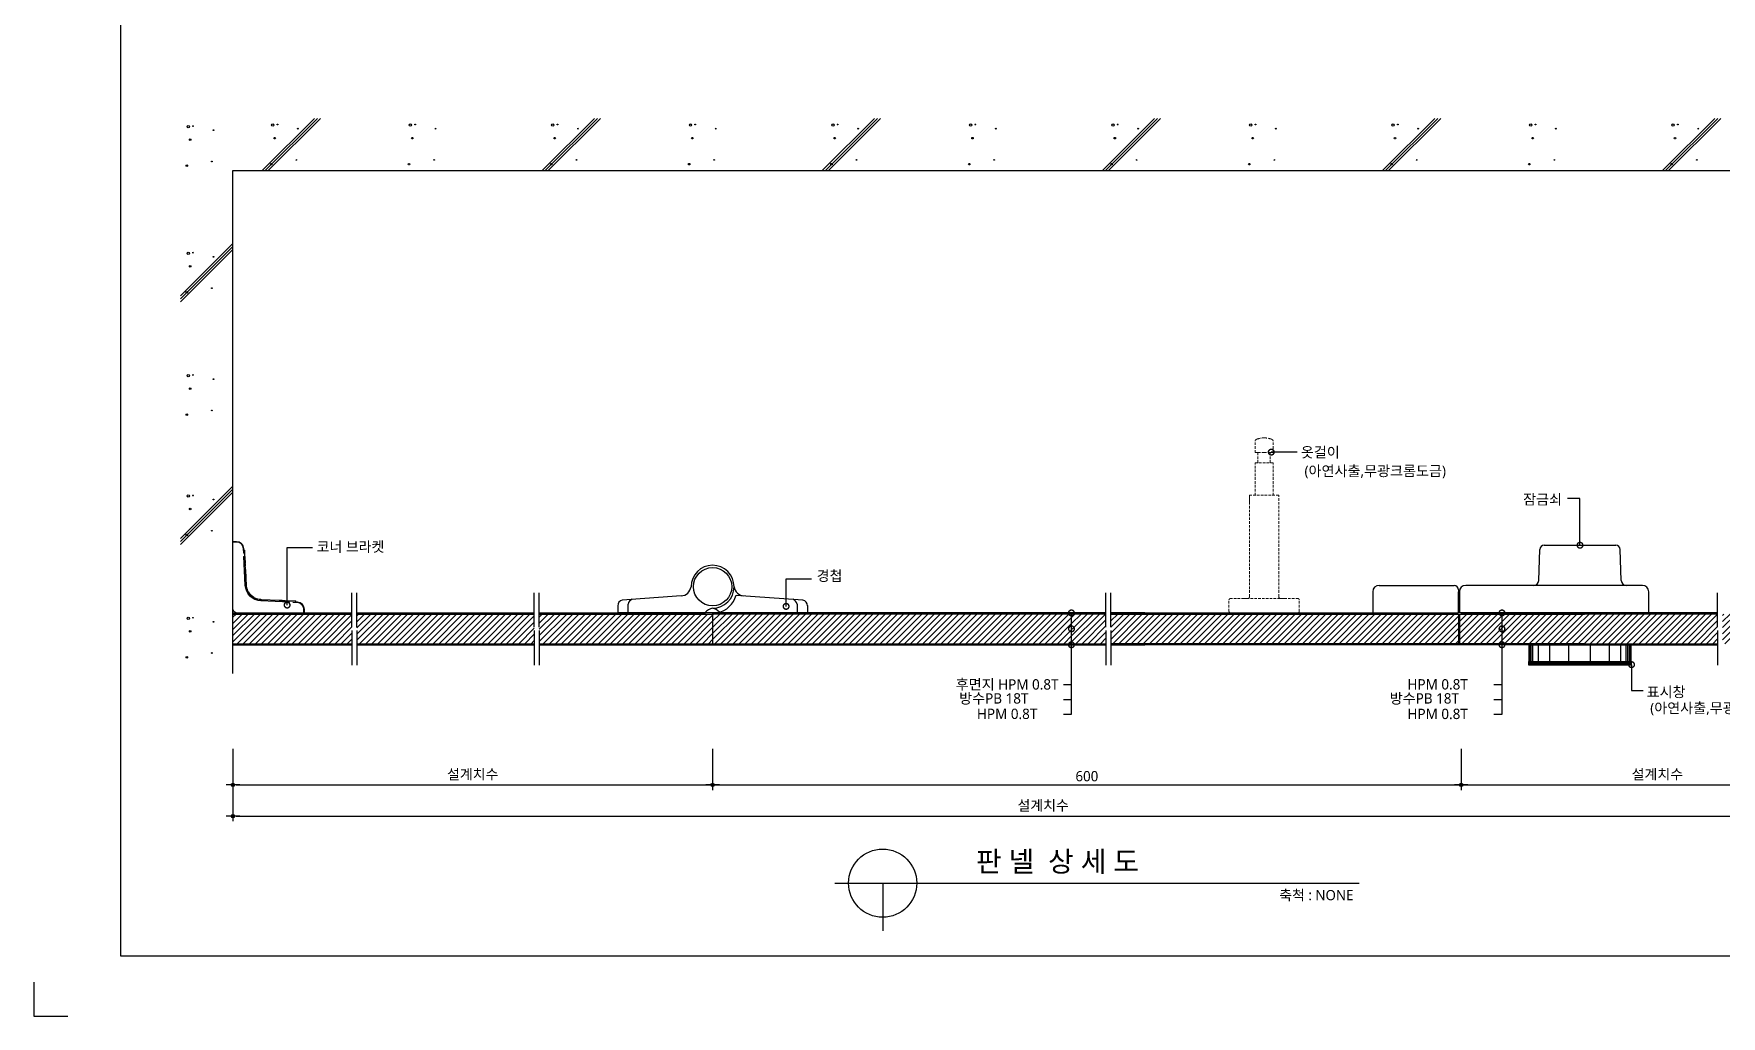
# Model space of a CAD drawing. Extents: x -256 to 8104, y -176 to 5714.
# Drawn here: x -256 to 4694, y -176 to 2705 of the extents above; entities that cross this region are included whole.
import ezdxf
from ezdxf.enums import TextEntityAlignment as Align

# ---------------------------------------------------------------- set-up
doc = ezdxf.new("R2010")
doc.units = 0
doc.header["$LTSCALE"] = 30
doc.linetypes.add('HIDDEN', pattern=[0.375, 0.25, -0.125])
doc.layers.get('0').update_dxf_attribs({"linetype": 'CONTINUOUS'})
doc.layers.get('DEFPOINTS').update_dxf_attribs({"linetype": 'CONTINUOUS'})
for name, color, linetype in [('02---제품선', 4, 'CONTINUOUS'), ('C', 2, 'CONTINUOUS'), ('DIM', 7, 'CONTINUOUS'), ('HID', 9, 'HIDDEN'), ('TIT', 3, 'CONTINUOUS'), ('경첩', 4, 'CONTINUOUS'), ('문자', 3, 'CONTINUOUS'), ('부자재', 4, 'CONTINUOUS'), ('잠금쇠(회전형)', 4, 'CONTINUOUS'), ('치수', 1, 'CONTINUOUS'), ('판넬', 2, 'CONTINUOUS'), ('해치', 8, 'CONTINUOUS')]:
    doc.layers.add(name, color=color, linetype=linetype)
doc.styles.add('돋움', font='malgun.ttf')
doc.dimstyles.new('10', dxfattribs={"dimscale": 10, "dimtxt": 3, "dimasz": 1, "dimexe": 1.5, "dimexo": 2, "dimgap": 1, "dimtad": 1, "dimdec": 0, "dimlunit": 6, "dimtxsty": '돋움', "dimblk": 'DIMDOT', "dimcen": -1, "dimdle": 1.5, "dimclrt": 3, "dimazin": 3, "dimtfac": 1, "dimtdec": 0, "dimtix": 1, "dimtmove": 2, "dimatfit": 3, "dimldrblk": 'DIMDOT', "dimarcsym": 0})
pattern_1 = [(45, (110030.479, -6837.206), (-8.980256, 8.980256), [])]

# ---------------------------------------------------------------- blocks, each defined once
blk = doc.blocks.new('DIMDOT')
at = {"linetype": 'Continuous'}
blk.add_line((-2, 0), (2, 0), dxfattribs=at)
for radius in [0.5, 0.25]:
    blk.add_circle((0, 0), radius, dxfattribs=at)
blk = doc.blocks.new('*D876')
at = {"layer": 'DEFPOINTS', "color": 0}
for p in [(118683.9, -6061.7), (120091, -6061.7), (120091, -6187.4)]:
    blk.add_point(p, dxfattribs=at)
at = {"layer": 'DIM', "color": 0, "lineweight": -2, "ltscale": 10}
for p, q in [((118683.9, -6081.7), (118683.9, -6202.4)), ((120091, -6081.7), (120091, -6202.4)), ((118693.9, -6187.4), (120081, -6187.4))]:
    blk.add_line(p, q, dxfattribs=at)
at = {"layer": 'DIM', "color": 0, "lineweight": -2, "xscale": 10, "yscale": 10, "zscale": 10, "rotation": 180}
blk.add_blockref('DIMDOT', (118683.9, -6187.4), dxfattribs=at)
at = {"layer": 'DIM', "color": 0, "lineweight": -2, "xscale": 10, "yscale": 10, "zscale": 10}
blk.add_blockref('DIMDOT', (120091, -6187.4), dxfattribs=at)
at = {"layer": 'DIM', "color": 3, "insert": (119387.4, -6157.7), "char_height": 30, "attachment_point": 5, "style": '돋움'}
blk.add_mtext('설계치수', dxfattribs=at)
blk = doc.blocks.new('*D877')
at = {"layer": 'DEFPOINTS', "color": 0}
for p in [(118683.9, -6061.7), (123437.8, -6061.7), (123437.8, -6278.9)]:
    blk.add_point(p, dxfattribs=at)
at = {"layer": 'DIM', "color": 0, "lineweight": -2, "ltscale": 10}
for p, q in [((118683.9, -6081.7), (118683.9, -6293.9)), ((123437.8, -6081.7), (123437.8, -6293.9)), ((118693.9, -6278.9), (123427.8, -6278.9))]:
    blk.add_line(p, q, dxfattribs=at)
at = {"layer": 'DIM', "color": 0, "lineweight": -2, "xscale": 10, "yscale": 10, "zscale": 10, "rotation": 180}
blk.add_blockref('DIMDOT', (118683.9, -6278.9), dxfattribs=at)
at = {"layer": 'DIM', "color": 0, "lineweight": -2, "xscale": 10, "yscale": 10, "zscale": 10}
blk.add_blockref('DIMDOT', (123437.8, -6278.9), dxfattribs=at)
at = {"layer": 'DIM', "color": 3, "insert": (121060.8, -6249.2), "char_height": 30, "attachment_point": 5, "style": '돋움'}
blk.add_mtext('설계치수', dxfattribs=at)
blk = doc.blocks.new('_DOTSMALL')
at = {"color": 0, "linetype": 'ByBlock', "const_width": 0.5}
blk.add_lwpolyline([(-0.0625, 0, 1), (0.0625, 0, 1)], format="xyb", close=True, dxfattribs=at)
blk = doc.blocks.new('A$C63EC304E')
at = {"layer": '치수', "color": 1, "xscale": 2.5, "yscale": 2.5, "zscale": 2.5, "rotation": 234.3098741996962}
blk.add_blockref('_DOTSMALL', (0.31, 0.31), dxfattribs=at)
blk = doc.blocks.new('A$C2BC9653E')
at = {"layer": '치수', "xscale": 0.3333333333333333, "yscale": 0.3333333333333333, "zscale": 0.3333333333333333}
blk.add_blockref('A$C63EC304E', (0, 0), dxfattribs=at)
blk = doc.blocks.new('A$C7FC71301')
at = {"layer": '치수', "rotation": 180}
blk.add_blockref('A$C2BC9653E', (0.21, 0.21), dxfattribs=at)
blk = doc.blocks.new('A$C4A20372B')
at = {"layer": '치수'}
blk.add_blockref('A$C7FC71301', (0, 0), dxfattribs=at)
blk = doc.blocks.new('A$C566469F5')
at = {"layer": '치수'}
blk.add_blockref('A$C4A20372B', (0, 0), dxfattribs=at)
blk = doc.blocks.new('A$C7E317CD4')
at = {"layer": '해치', "xscale": 2, "yscale": 2, "zscale": 2}
blk.add_blockref('A$C566469F5', (0, 0), dxfattribs=at)
blk = doc.blocks.new('A$C601D7F27')
at = {"layer": '치수'}
blk.add_blockref('A$C7E317CD4', (0, 0), dxfattribs=at)
blk = doc.blocks.new('A$C38802C08')
at = {"layer": '치수'}
blk.add_blockref('A$C601D7F27', (0, 0), dxfattribs=at)
blk = doc.blocks.new('*D878')
at = {"layer": 'DEFPOINTS', "color": 0}
for p in [(122286.9, -6061.7), (123437.8, -6061.7), (123437.8, -6187.4)]:
    blk.add_point(p, dxfattribs=at)
at = {"layer": 'DIM', "color": 0, "lineweight": -2, "ltscale": 10}
for p, q in [((122286.9, -6081.7), (122286.9, -6202.4)), ((123437.8, -6081.7), (123437.8, -6202.4)), ((122296.9, -6187.4), (123427.8, -6187.4))]:
    blk.add_line(p, q, dxfattribs=at)
at = {"layer": 'DIM', "color": 0, "lineweight": -2, "xscale": 10, "yscale": 10, "zscale": 10, "rotation": 180}
blk.add_blockref('DIMDOT', (122286.9, -6187.4), dxfattribs=at)
at = {"layer": 'DIM', "color": 0, "lineweight": -2, "xscale": 10, "yscale": 10, "zscale": 10}
blk.add_blockref('DIMDOT', (123437.8, -6187.4), dxfattribs=at)
at = {"layer": 'DIM', "color": 3, "insert": (122862.4, -6157.7), "char_height": 30, "attachment_point": 5, "style": '돋움'}
blk.add_mtext('설계치수', dxfattribs=at)
blk = doc.blocks.new('*D879')
at = {"layer": 'DEFPOINTS', "color": 0}
for p in [(120091, -6061.7), (122286.9, -6061.7), (122286.9, -6187.4)]:
    blk.add_point(p, dxfattribs=at)
at = {"layer": 'DIM', "color": 0, "lineweight": -2, "ltscale": 10}
for p, q in [((120091, -6081.7), (120091, -6202.4)), ((122286.9, -6081.7), (122286.9, -6202.4)), ((120101, -6187.4), (122276.9, -6187.4))]:
    blk.add_line(p, q, dxfattribs=at)
at = {"layer": 'DIM', "color": 0, "lineweight": -2, "xscale": 10, "yscale": 10, "zscale": 10, "rotation": 180}
blk.add_blockref('DIMDOT', (120091, -6187.4), dxfattribs=at)
at = {"layer": 'DIM', "color": 0, "lineweight": -2, "xscale": 10, "yscale": 10, "zscale": 10}
blk.add_blockref('DIMDOT', (122286.9, -6187.4), dxfattribs=at)
at = {"layer": 'DIM', "color": 3, "insert": (121189, -6161.9), "char_height": 30, "attachment_point": 5, "style": '돋움'}
blk.add_mtext('600', dxfattribs=at)
blk = doc.blocks.new('A$C06B31977')
for p, q in [((1.26, 11.06), (1.26, 21.17)), ((1.26, 10.11), (1.26, 0))]:
    blk.add_line(p, q)
blk = doc.blocks.new('CRAYON_32', base_point=(118355.6, -6689.9))
at = {"layer": '해치', "transparency": 33554687}
h = blk.add_hatch(dxfattribs=at)
h.set_pattern_fill('ANSI31', color=256, scale=4, style=0)
h.set_pattern_definition(pattern_1)
h.paths.add_polyline_path([(119032.9, -5734.7), (119032.9, -5725.2), (119032.9, -5686.4), (118683.9, -5686.4), (118683.9, -5773.1), (119032.9, -5773.1)])
h.paths.add_polyline_path([(119047.6, -5734.7), (119047.6, -5725.2), (119047.6, -5686.4), (119568, -5686.4), (119568, -5734.7), (119568, -5773.1), (119047.6, -5773.1)])
at = {"layer": '해치'}
h = blk.add_hatch(dxfattribs=at)
h.set_pattern_fill('ANSI31', color=256, scale=4)
h.set_pattern_definition(pattern_1)
h.paths.add_polyline_path([(120091, -5773.1), (120091, -5686.4), (119582.6, -5686.4), (119582.6, -5773.1)])
at = {"layer": '해치', "transparency": 33554687}
h = blk.add_hatch(dxfattribs=at)
h.set_pattern_fill('ANSI31', color=256, scale=4)
h.set_pattern_definition(pattern_1)
h.paths.add_polyline_path([(120091, -5686.4), (120091, -5773.1), (121143.9, -5773.1), (121143.9, -5731.8, -0.610943), (121142.3, -5728.5, -0.241509), (121143.9, -5727.6), (121143.9, -5686.4)])
h = blk.add_hatch(dxfattribs=at)
h.set_pattern_fill('ANSI31', color=256, scale=4)
h.set_pattern_definition(pattern_1)
h.paths.add_polyline_path([(121244.7, -5686.4), (121143.9, -5686.4), (121143.9, -5727.6, -0.610943), (121145.6, -5730.9, -0.241509), (121143.9, -5731.8), (121143.9, -5773.1), (121244.7, -5773.1)])
h = blk.add_hatch(dxfattribs=at)
h.set_pattern_fill('ANSI31', color=256, scale=4)
h.set_pattern_definition(pattern_1)
h.paths.add_polyline_path([(122278.9, -5773.1), (122278.9, -5686.4), (121358.9, -5686.4), (121259.3, -5686.4), (121259.3, -5725.2), (121259.3, -5734.7), (121259.3, -5773.1), (121358.9, -5773.1)])
h = blk.add_hatch(dxfattribs=at)
h.set_pattern_fill('ANSI31', color=256, scale=4, style=0)
h.set_pattern_definition(pattern_1)
h.paths.add_polyline_path([(123053.9, -5734.7), (123053.9, -5725.2), (123053.9, -5686.4), (123437.8, -5686.4), (123437.8, -5773.1), (123053.9, -5773.1)])
edge = h.paths.add_edge_path()
edge.add_line((123039.3, -5734.7), (123039.3, -5725.2))
edge.add_line((123039.3, -5725.2), (123039.3, -5686.4))
edge.add_line((123039.3, -5686.4), (122406.8, -5686.4))
edge.add_line((122406.8, -5686.4), (122406.8, -5727.6))
edge.add_arc((122406.8, -5729.7), 2.08, -35.6901, 90, ccw=False)
edge.add_arc((122406.8, -5729.7), 2.08, 270, 324.3099, ccw=False)
edge.add_line((122406.8, -5731.8), (122406.8, -5773.1))
edge.add_line((122406.8, -5773.1), (123039.3, -5773.1))
edge.add_line((123039.3, -5773.1), (123039.3, -5734.7))
h.paths.add_polyline_path([(122281.9, -5686.4), (122281.9, -5773.1), (122406.8, -5773.1), (122406.8, -5731.8, -0.610943), (122405.1, -5728.5, -0.241509), (122406.8, -5727.6), (122406.8, -5686.4)])
h.paths.add_polyline_path([(123855.5, -5686.4), (123437.8, -5686.4), (123437.8, -5773.1), (123855.5, -5773.1)])
for p, q in [((118683.9, -4386), (123855.5, -4386)), ((118683.9, -5861), (118683.9, -4386))]:
    blk.add_line(p, q)
at = {"color": 2}
for p, q in [((120091, -5683.1), (120091, -5776.4)), ((122278.9, -5686.4), (122278.9, -5773.1)), ((122281.9, -5686.4), (122281.9, -5773.1)), ((118099.7, -6765.6), (118099.7, -6865.6)), ((118099.7, -6765.6), (118099.7, -6865.6)), ((118099.7, -6765.6), (118099.7, -6865.6)), ((118099.7, -6765.6), (118099.7, -6865.6)), ((118099.7, -6865.6), (118199.7, -6865.6))]:
    blk.add_line(p, q, dxfattribs=at)
for points in [[(118354.9, -1151.5), (125607.2, -1151.5), (125607.2, -6689.8), (118354.9, -6689.8)], [(118354.9, -1151.5), (125607.2, -1151.5), (125607.2, -6689.8), (118354.9, -6689.8)], [(118354.9, -1151.5), (126336.8, -1151.5), (126336.8, -6689.8), (118354.9, -6689.8)]]:
    blk.add_lwpolyline(points, close=True, dxfattribs=at)
at = {"layer": '02---제품선'}
for p, q in [((122530.2, -5484.6), (122740.8, -5484.6)), ((122514.6, -5587.9), (122517.8, -5496.5)), ((122756.4, -5587.9), (122753.2, -5496.5)), ((122027.7, -5621), (122027.7, -5683.1)), ((122046.3, -5602.4), (122266.5, -5602.4)), ((122278.9, -5614.8), (122278.9, -5683.1)), ((122278.9, -5683.1), (122278.9, -5621)), ((122281.9, -5621), (122281.9, -5683.1)), ((122486.6, -5602.4), (122300.5, -5602.4)), ((122499.6, -5602.4), (122486.6, -5602.4)), ((122771.4, -5602.4), (122499.6, -5602.4)), ((122818.5, -5602.4), (122771.4, -5602.4)), ((122837.1, -5683.1), (122837.1, -5621)), ((122027.7, -5683.1), (122278.9, -5683.1)), ((122837.1, -5683.1), (122281.9, -5683.1))]:
    blk.add_line(p, q, dxfattribs=at)
for centre, radius, start, end in [((122530.2, -5497), 12.4, 90, 178), ((122740.8, -5497), 12.4, 2, 90), ((122499.6, -5587.4), 15, 270, 358), ((122771.4, -5587.4), 15, 182, 270), ((122046.3, -5621), 18.6, 90, 180), ((122266.5, -5614.8), 12.4, 0, 90), ((122300.5, -5621), 18.6, 90, 180), ((122818.5, -5621), 18.6, 0, 90)]:
    blk.add_arc(centre, radius, start, end, dxfattribs=at)
at = {"layer": 'C'}
for p, q in [((118683.9, -5686.4), (119032.9, -5686.4)), ((119047.6, -5686.4), (119568, -5686.4)), ((119582.6, -5686.4), (120091, -5686.4)), ((121244.7, -5686.4), (120091, -5686.4)), ((121259.3, -5686.4), (122278.9, -5686.4)), ((121358.9, -5686.4), (121259.3, -5686.4)), ((122281.9, -5686.4), (122649, -5686.4)), ((123039.3, -5686.4), (122649, -5686.4)), ((118683.9, -5773.1), (119032.9, -5773.1)), ((119047.6, -5773.1), (119568, -5773.1)), ((119582.6, -5773.1), (120107.2, -5773.1)), ((120091, -5773.1), (121244.7, -5773.1)), ((122278.9, -5773.1), (121259.3, -5773.1)), ((121259.3, -5773.1), (121358.9, -5773.1)), ((122649, -5773.1), (122281.9, -5773.1)), ((122649, -5773.1), (123039.3, -5773.1))]:
    blk.add_line(p, q, dxfattribs=at)
at = {"layer": 'HID', "lineweight": 15}
for p, q in [((121683, -5212.9), (121683, -5177.4)), ((121735, -5212.9), (121735, -5177.4)), ((121683, -5212.9), (121690.9, -5212.9)), ((121683, -5337.8), (121683, -5242.7)), ((121735, -5242.7), (121683, -5242.7)), ((121690.9, -5212.9), (121709, -5212.9)), ((121690.9, -5212.9), (121690.9, -5242.7)), ((121727.1, -5212.9), (121709, -5212.9)), ((121735, -5212.9), (121727.1, -5212.9)), ((121727.1, -5212.9), (121727.1, -5242.7)), ((121735, -5337.8), (121735, -5242.7)), ((121751.7, -5337.8), (121666.3, -5337.8)), ((121666.3, -5361.5), (121666.3, -5337.8)), ((121666.3, -5635.4), (121666.3, -5337.8)), ((121751.7, -5635.4), (121751.7, -5337.8)), ((121661.3, -5640.4), (121610.8, -5640.4)), ((121766.7, -5640.4), (121651.3, -5640.4)), ((121756.7, -5640.4), (121807.2, -5640.4)), ((121605.8, -5678.1), (121605.8, -5645.4)), ((121807.2, -5683.1), (121610.8, -5683.1)), ((121812.2, -5678.1), (121812.2, -5645.4)), ((122360.6, -5683.1), (122392.2, -5683.1)), ((122392.2, -5683.1), (122582.2, -5683.1))]:
    blk.add_line(p, q, dxfattribs=at)
for centre, radius, start, end in [((121691.7, -5182.6), 10.2, 101.3021, 148.9655), ((121714, -5254.8), 85.6, 93.3455, 106.4545), ((121704, -5254.8), 85.6, 73.5455, 86.6545), ((121726.3, -5182.6), 10.2, 31.0345, 78.6979), ((121610.8, -5645.4), 5, 90, 180), ((121661.3, -5635.4), 5, 270, 0), ((121756.7, -5635.4), 5, 180, 270), ((121807.2, -5645.4), 5, 0, 90), ((121610.8, -5678.1), 5, 180, 270), ((121807.2, -5678.1), 5, 270, 0)]:
    blk.add_arc(centre, radius, start, end, dxfattribs=at)
at = {"layer": 'TIT', "color": 7}
for p, q in [((120450, -6475.3), (121987.8, -6475.3)), ((120590, -6475.3), (120590, -6615.3))]:
    blk.add_line(p, q, dxfattribs=at)
blk.add_circle((120590, -6475.3), 100, dxfattribs=at)
at = {"layer": '경첩', "color": 4, "linetype": 'Continuous', "lineweight": 15}
for p, q in [((118683.9, -5473.1), (118694.5, -5473.1)), ((118683.9, -5475.4), (118683.9, -5473.1)), ((118683.9, -5495.5), (118683.9, -5475.4)), ((118694.5, -5475.4), (118683.9, -5475.4)), ((118694.5, -5475.4), (118694.5, -5473.1)), ((118714.7, -5507.6), (118714.1, -5494.1)), ((118716.4, -5494), (118717.5, -5517.3)), ((118683.9, -5498.7), (118683.9, -5496.4)), ((118683.9, -5498.7), (118683.9, -5669.1)), ((118719.1, -5601.2), (118715.2, -5517.4)), ((118718.2, -5498.6), (118716.7, -5500.1)), ((118719.2, -5504.1), (118717, -5506.4)), ((118717.5, -5517.3), (118721.5, -5601)), ((118720.4, -5529.4), (118718.2, -5531.6)), ((118720.7, -5535.7), (118718.5, -5537.9)), ((118720.9, -5538.8), (118718.6, -5541)), ((118719.2, -5504.1), (118720.4, -5529.4)), ((118720.9, -5538.8), (118721.2, -5545.1)), ((118721.2, -5545.1), (118718.9, -5547.3)), ((118721.3, -5548.3), (118719.1, -5550.5)), ((118722.6, -5575.1), (118720.4, -5577.3)), ((118722.6, -5575.1), (118720.4, -5577.4)), ((118722.8, -5579.1), (118720.5, -5581.3)), ((118722.9, -5581.3), (118720.6, -5583.5)), ((118723.3, -5589.9), (118721.1, -5592.1)), ((118723.3, -5590.8), (118721.1, -5593)), ((118721.3, -5548.3), (118722.6, -5575.1)), ((118722.6, -5575.1), (118722.8, -5579.1)), ((118722.9, -5581.3), (118723.3, -5589.9)), ((118723.3, -5589.9), (118723.3, -5590.8)), ((118723.3, -5590.8), (118723.5, -5594)), ((118723.5, -5594), (118721.2, -5596.2)), ((118723.5, -5594.9), (118721.3, -5597.1)), ((118724, -5603.4), (118721.9, -5605.5)), ((118724.3, -5605.5), (118722.2, -5607.5)), ((118724.9, -5608.9), (118723, -5610.9)), ((118723, -5610.9), (118725, -5609)), ((118723.5, -5594), (118723.5, -5594.9)), ((118723.5, -5594.9), (118723.8, -5600.9)), ((118726.4, -5613.8), (118724.6, -5615.7)), ((118727.9, -5617.6), (118726.2, -5619.3)), ((118729, -5619.8), (118727.3, -5621.5)), ((118731.5, -5623.9), (118729.8, -5625.6)), ((118732.9, -5625.8), (118731.2, -5627.5)), ((118743.1, -5635.4), (118741.4, -5637.1)), ((118745.1, -5636.7), (118743.4, -5638.4)), ((118749.4, -5639), (118747.6, -5640.8)), ((118751.7, -5640), (118749.9, -5641.8)), ((118756.6, -5641.7), (118754.7, -5643.6)), ((118697.9, -5683.1), (118868.2, -5683.1)), ((118849.5, -5651.7), (118765.8, -5647.8)), ((118765.9, -5645.5), (118849.6, -5649.4)), ((118766, -5643.1), (118768.2, -5643.2)), ((118766, -5643.1), (118821.8, -5645.8)), ((118768.2, -5643.2), (118766, -5645.5)), ((118821.8, -5645.8), (118819.6, -5648)), ((118828.1, -5646.1), (118825.9, -5648.3)), ((118831.3, -5646.2), (118829, -5648.4)), ((118837.6, -5646.5), (118835.3, -5648.7)), ((118837.6, -5646.5), (118867.6, -5647.9)), ((118849.6, -5649.4), (118873, -5650.5)), ((118872.9, -5652.8), (118859.4, -5652.2)), ((118868.4, -5648.7), (118866.9, -5650.2)), ((118868.4, -5648.7), (118867.6, -5647.9)), ((118870.5, -5683.1), (118868.2, -5683.1)), ((118891.5, -5683.1), (118871.5, -5683.1)), ((118891.5, -5683.1), (118891.5, -5672.4)), ((118891.5, -5672.4), (118893.9, -5672.4)), ((118893.9, -5683.1), (118891.5, -5683.1)), ((118893.9, -5672.4), (118893.9, -5683.1))]:
    blk.add_line(p, q, dxfattribs=at)
at = {"layer": '경첩', "color": 4, "linetype": 'Continuous', "lineweight": 15, "flags": 128}
for points in [[(118714.1, -5494.1), (118714.6, -5494), (118715, -5494), (118715.4, -5494), (118715.7, -5494), (118716, -5494), (118716.3, -5494), (118716.4, -5494), (118716.4, -5494)], [(118717.5, -5517.3), (118717.5, -5517.3), (118717.4, -5517.3), (118717.1, -5517.3), (118716.8, -5517.3), (118716.5, -5517.3), (118716.1, -5517.4), (118715.7, -5517.4), (118715.2, -5517.4)], [(118719, -5499.4), (118718.8, -5499.2), (118718.7, -5499), (118718.5, -5498.9), (118718.4, -5498.8), (118718.3, -5498.7), (118718.3, -5498.6), (118718.2, -5498.6), (118718.2, -5498.6)], [(118719, -5499.4), (118719.1, -5500.4), (118719.1, -5501.5), (118719.2, -5502.8), (118719.2, -5504.1)], [(118720.4, -5529.4), (118720.5, -5530.6), (118720.5, -5531.8), (118720.6, -5532.9), (118720.6, -5533.8), (118720.7, -5534.6), (118720.7, -5535.2), (118720.7, -5535.5), (118720.7, -5535.7)], [(118722.6, -5575.1), (118722.6, -5575.1), (118722.6, -5575.1)], [(118722.8, -5579.1), (118722.8, -5579.8), (118722.8, -5580.5), (118722.9, -5581.3)], [(118721.5, -5601), (118721.4, -5601), (118721.3, -5601.1), (118721.1, -5601.1), (118720.8, -5601.1), (118720.4, -5601.1), (118720, -5601.1), (118719.6, -5601.1), (118719.1, -5601.2)], [(118724, -5603.4), (118724.2, -5604.9), (118724.3, -5605.5)], [(118724.9, -5608.9), (118724.9, -5609), (118724.9, -5608.9)], [(118765.9, -5645.5), (118765.9, -5645.5), (118765.9, -5645.6), (118765.9, -5645.9), (118765.9, -5646.1), (118765.8, -5646.5), (118765.8, -5646.9), (118765.8, -5647.3), (118765.8, -5647.8)], [(118821.8, -5645.8), (118822.9, -5645.8), (118824, -5645.9), (118825, -5645.9), (118825.9, -5646), (118826.6, -5646), (118827.3, -5646), (118827.7, -5646), (118828, -5646.1), (118828.1, -5646.1)], [(118831.3, -5646.2), (118831.4, -5646.2), (118831.8, -5646.2), (118832.3, -5646.3), (118833.1, -5646.3), (118834.1, -5646.3), (118835.2, -5646.4), (118836.3, -5646.4), (118837.6, -5646.5)], [(118849.6, -5649.4), (118849.6, -5649.5), (118849.6, -5649.6), (118849.6, -5649.8), (118849.6, -5650.1), (118849.6, -5650.4), (118849.6, -5650.8), (118849.6, -5651.3), (118849.5, -5651.7)], [(118872.9, -5652.8), (118872.9, -5652.4), (118872.9, -5651.9), (118872.9, -5651.5), (118872.9, -5651.2), (118873, -5650.9), (118873, -5650.7), (118873, -5650.6), (118873, -5650.5)]]:
    blk.add_lwpolyline(points, dxfattribs=at)
at = {"layer": '경첩', "color": 4, "linetype": 'Continuous', "lineweight": 15}
for centre, radius, start, end in [((118694.5, -5495), 21.9, 2.6983, 90), ((118694.5, -5495), 19.6, 2.6983, 90), ((118768.1, -5598.8), 49, 182.6983, 267.3017), ((118768.1, -5598.8), 46.7, 182.6983, 267.3017), ((118768.1, -5598.8), 44.3, 182.6983, 185.9088), ((118768.1, -5598.8), 44.3, 188.6056, 193.1623), ((118768.1, -5598.8), 44.3, 193.2431, 199.766), ((118768.1, -5598.8), 44.3, 199.766, 204.9948), ((118768.1, -5598.8), 44.3, 208.1736, 214.3849), ((118768.1, -5598.8), 44.3, 214.3855, 217.4388), ((118768.1, -5598.8), 44.3, 217.4392, 235.6151), ((118768.1, -5598.9), 44.3, 235.6142, 238.7009), ((118768.1, -5598.8), 44.3, 238.7002, 245.0052), ((118768.1, -5598.8), 44.3, 248.2494, 255.0002), ((118768.1, -5598.8), 44.3, 255, 267.3017), ((118697.9, -5669.1), 14, 180, 270), ((118871.9, -5672.4), 19.6, 0, 87.3017), ((118871.9, -5672.4), 21.9, 0, 87.3017)]:
    blk.add_arc(centre, radius, start, end, dxfattribs=at)
at = {"layer": '부자재'}
for p, q in [((119998.8, -5633), (119825.9, -5645.1)), ((120159.8, -5631.1), (120355.7, -5645)), ((119812.9, -5661), (119812.9, -5683.1)), ((120091, -5683.1), (119812.9, -5683.1)), ((119842.9, -5656.9), (119842.9, -5683.1)), ((120105.2, -5683.1), (120369, -5683.1)), ((120339, -5656.9), (120339, -5683.1)), ((120369, -5661), (120369, -5683.1))]:
    blk.add_line(p, q, dxfattribs=at)
at = {"layer": '부자재', "color": 1}
blk.add_circle((120091, -5606.1), 56.2, dxfattribs=at)
at = {"layer": '부자재'}
for centre, radius, start, end in [((120091, -5606.1), 63, 270, 180), ((119863.4, -5662.5), 21.2, 113.4077, 164.5497), ((119997.2, -5602), 31, 272.9231, 352.4724), ((120093.2, -5614.4), 68.6, 280.084, 345.9792), ((120184.7, -5602), 31, 187.5276, 267.0769), ((120318.6, -5662.5), 21.2, 15.4503, 67.3004), ((119829.7, -5661.5), 16.8, 101.7765, 181.6712), ((120099.6, -5707.6), 39.5, 102.5267, 141.5475), ((120082.4, -5707.6), 39.5, 43.1003, 77.4733), ((120352.3, -5661.5), 16.8, 358.3288, 78.2235)]:
    blk.add_arc(centre, radius, start, end, dxfattribs=at)
at = {"layer": '잠금쇠(회전형)', "linetype": 'Continuous', "lineweight": 15}
for p, q in [((122485.3, -5777.1), (122785.7, -5777.1)), ((122485.3, -5777.1), (122485.3, -5825.4)), ((122486.2, -5777.1), (122486.2, -5825.4)), ((122785.7, -5777.1), (122785.7, -5825.4)), ((122484.3, -5825.4), (122786.7, -5825.4)), ((122484.3, -5834.7), (122484.3, -5825.4)), ((122484.3, -5834.4), (122786.7, -5834.4)), ((122786.7, -5834.7), (122786.7, -5825.4))]:
    blk.add_line(p, q, dxfattribs=at)
at = {"layer": '치수'}
for p, q in [((121805.9, -5211.5), (121729.9, -5211.5)), ((122635.5, -5347.4), (122598.9, -5347.4)), ((122635.5, -5484.6), (122635.5, -5347.4)), ((118843.3, -5491.4), (118917.5, -5491.4)), ((118843.3, -5659.8), (118843.3, -5491.4)), ((120306.6, -5663.8), (120306.6, -5582.9)), ((120306.6, -5582.9), (120380.8, -5582.9)), ((121143.9, -5979.6), (121143.9, -5683.1)), ((122406.8, -5979.6), (122406.8, -5683.1)), ((122786.7, -5834.7), (122786.7, -5910.4)), ((121120.2, -5892.8), (121143.9, -5892.8)), ((121120.2, -5936.4), (121143.9, -5936.4)), ((122383, -5892.8), (122406.8, -5892.8)), ((122383, -5936.4), (122406.8, -5936.4)), ((122786.7, -5910.4), (122821, -5910.4)), ((121120.2, -5979.6), (121143.9, -5979.6)), ((122383, -5979.6), (122406.8, -5979.6))]:
    blk.add_line(p, q, dxfattribs=at)
at = {"layer": '판넬', "color": 1}
for p, q in [((118683.9, -5683.1), (119032.9, -5683.1)), ((119047.6, -5683.1), (119568, -5683.1)), ((119582.6, -5683.1), (120070.6, -5683.1)), ((121244.7, -5683.1), (120091, -5683.1)), ((121259.3, -5683.1), (122276.9, -5683.1)), ((121358.9, -5683.1), (121259.3, -5683.1)), ((122286.9, -5683.1), (122649, -5683.1)), ((123039.3, -5683.1), (122649, -5683.1)), ((118683.9, -5776.4), (119032.9, -5776.4)), ((119047.6, -5776.4), (119568, -5776.4)), ((119582.6, -5776.4), (120110.6, -5776.4)), ((120091, -5776.4), (121244.7, -5776.4)), ((122281.9, -5776.4), (121259.3, -5776.4)), ((121259.3, -5776.4), (121358.9, -5776.4)), ((122649, -5776.4), (122281.9, -5776.4)), ((122649, -5776.4), (123039.3, -5776.4))]:
    blk.add_line(p, q, dxfattribs=at)
at = {"layer": '해치'}
for p, q in [((118769.8, -4386), (118922.9, -4232.9)), ((118787.4, -4386), (118940.6, -4232.9)), ((119591.4, -4386), (119744.5, -4232.9)), ((119609, -4386), (119762.1, -4232.9)), ((120412.9, -4386), (120566.1, -4232.9)), ((120430.6, -4386), (120583.7, -4232.9)), ((121234.5, -4386), (121387.6, -4232.9)), ((121252.2, -4386), (121405.3, -4232.9)), ((122056.1, -4386), (122209.2, -4232.9)), ((122073.7, -4386), (122226.9, -4232.9)), ((122877.7, -4386), (123030.8, -4232.9)), ((122895.3, -4386), (123048.4, -4232.9)), ((118530.7, -4752.9), (118683.9, -4599.8)), ((118530.7, -4770.6), (118683.9, -4617.4)), ((118530.7, -5464.6), (118683.9, -5311.4)), ((118530.7, -5482.2), (118683.9, -5329.1)), ((122488.1, -5777.1), (122488.1, -5825.4)), ((122491, -5777.1), (122491, -5825.4)), ((122496.2, -5777.1), (122496.2, -5825.4)), ((122512.5, -5777.1), (122512.5, -5825.4)), ((122545.8, -5777.1), (122545.8, -5825.4)), ((122601.4, -5777.1), (122601.4, -5825.4)), ((122665.1, -5777.1), (122665.1, -5825.4)), ((122720.6, -5777.1), (122720.6, -5825.4)), ((122754, -5777.1), (122754, -5825.4)), ((122770.2, -5777.1), (122770.2, -5825.4)), ((122774.8, -5777.1), (122774.8, -5825.4)), ((122780, -5777.1), (122780, -5825.4)), ((122782.9, -5777.1), (122782.9, -5825.4)), ((122784.8, -5777.1), (122784.8, -5825.4)), ((122484.3, -5828.5), (122786.7, -5828.5)), ((122484.3, -5830), (122786.7, -5830)), ((122484.3, -5831.6), (122786.7, -5831.6)), ((122484.3, -5832.5), (122786.7, -5832.5)), ((122484.3, -5833.4), (122786.7, -5833.4)), ((122484.3, -5834.7), (122786.7, -5834.7))]:
    blk.add_line(p, q, dxfattribs=at)
at = {"layer": '해치', "color": 2}
for p, q in [((118778.6, -4386), (118931.7, -4232.9)), ((119600.2, -4386), (119753.3, -4232.9)), ((120421.8, -4386), (120574.9, -4232.9)), ((121243.3, -4386), (121396.5, -4232.9)), ((122064.9, -4386), (122218, -4232.9)), ((122886.5, -4386), (123039.6, -4232.9)), ((118530.7, -4761.7), (118683.9, -4608.6)), ((118530.7, -5473.4), (118683.9, -5320.3))]:
    blk.add_line(p, q, dxfattribs=at)
at = {"layer": '해치'}
for centre, radius in [((118552.9, -4256.9), 3.36), ((118566.8, -4255.3), 1.12), ((118800.7, -4252.5), 3.36), ((118814.6, -4250.9), 1.12), ((119204.7, -4252.5), 3.36), ((119218.6, -4250.9), 1.12), ((119622.3, -4252.5), 3.36), ((119636.2, -4250.9), 1.12), ((120026.3, -4252.5), 3.36), ((120040.2, -4250.9), 1.12), ((120443.9, -4252.5), 3.36), ((120457.8, -4250.9), 1.12), ((120847.9, -4252.5), 3.36), ((120861.8, -4250.9), 1.12), ((121265.4, -4252.5), 3.36), ((121279.3, -4250.9), 1.12), ((121669.5, -4252.5), 3.36), ((121683.4, -4250.9), 1.12), ((122087, -4252.5), 3.36), ((122100.9, -4250.9), 1.12), ((122491, -4252.5), 3.36), ((122504.9, -4250.9), 1.12), ((122908.6, -4252.5), 3.36), ((122922.5, -4250.9), 1.12), ((118558.5, -4295.2), 2.24), ((118626.8, -4267.2), 1.12), ((118806.3, -4290.8), 2.24), ((118874.6, -4262.8), 1.12), ((119210.3, -4290.8), 2.24), ((119278.6, -4262.8), 1.12), ((119627.9, -4290.8), 2.24), ((119696.2, -4262.8), 1.12), ((120031.9, -4290.8), 2.24), ((120100.2, -4262.8), 1.12), ((120449.5, -4290.8), 2.24), ((120517.8, -4262.8), 1.12), ((120853.5, -4290.8), 2.24), ((120921.8, -4262.8), 1.12), ((121271, -4290.8), 2.24), ((121339.3, -4262.8), 1.12), ((121675.1, -4290.8), 2.24), ((121743.4, -4262.8), 1.12), ((122092.6, -4290.8), 2.24), ((122160.9, -4262.8), 1.12), ((122496.6, -4290.8), 2.24), ((122564.9, -4262.8), 1.12), ((122914.2, -4290.8), 2.24), ((122982.5, -4262.8), 1.12), ((118870.1, -4354.6), 1.12), ((119274.2, -4354.6), 1.12), ((119691.7, -4354.6), 1.12), ((120095.7, -4354.6), 1.12), ((120513.3, -4354.6), 1.12), ((120917.3, -4354.6), 1.12), ((121334.9, -4354.6), 1.12), ((121738.9, -4354.6), 1.12), ((122156.4, -4354.6), 1.12), ((122560.4, -4354.6), 1.12), ((122978, -4354.6), 1.12), ((118548.8, -4371.3), 2.24), ((118622.3, -4359), 1.12), ((118796.7, -4366.9), 2.24), ((119200.7, -4366.9), 2.24), ((119618.3, -4366.9), 2.24), ((120022.3, -4366.9), 2.24), ((120439.9, -4366.9), 2.24), ((120843.9, -4366.9), 2.24), ((121261.4, -4366.9), 2.24), ((121665.4, -4366.9), 2.24), ((122083, -4366.9), 2.24), ((122487, -4366.9), 2.24), ((122904.6, -4366.9), 2.24), ((118552.9, -4628.2), 3.36), ((118566.8, -4626.6), 1.12), ((118626.8, -4638.5), 1.12), ((118558.5, -4666.5), 2.24), ((118548.8, -4742.6), 2.24), ((118622.3, -4730.3), 1.12), ((118552.9, -4986.9), 3.36), ((118566.8, -4985.3), 1.12), ((118626.8, -4997.2), 1.12), ((118558.5, -5025.2), 2.24), ((118622.3, -5089), 1.12), ((118548.8, -5101.3), 2.24), ((118552.9, -5339.8), 3.36), ((118566.8, -5338.3), 1.12), ((118558.5, -5378.2), 2.24), ((118626.8, -5350.2), 1.12), ((118622.3, -5441.9), 1.12), ((118548.8, -5454.2), 2.24), ((118552.9, -5698.5), 3.36), ((118558.5, -5736.9), 2.24), ((118566.8, -5697), 1.12), ((118626.8, -5708.9), 1.12), ((118548.8, -5812.9), 2.24), ((118622.3, -5800.6), 1.12)]:
    blk.add_circle(centre, radius, dxfattribs=at)
at = {"xscale": 10, "yscale": 10, "zscale": 10}
for p in [(119020.4, -5835.8), (119035, -5835.8), (119555.4, -5835.8), (119570.1, -5835.8), (121232.1, -5835.8), (121246.8, -5835.8), (123026.7, -5835.8)]:
    blk.add_blockref('A$C06B31977', p, dxfattribs=at)
at = {"layer": '치수', "xscale": 20, "yscale": 20, "zscale": 20}
for p in [(118838.7, -5664.2), (120302.4, -5668)]:
    blk.add_blockref('A$C38802C08', p, dxfattribs=at)
at = {"layer": '해치', "yscale": 20, "zscale": 20}
for p, xscale in [((121734.1, -5215.6), -20), ((122631.3, -5488.7), 20), ((122782.5, -5838.8), 20)]:
    blk.add_blockref('A$C38802C08', p, dxfattribs=dict(at, xscale=xscale))
at = {"layer": '해치', "xscale": 20, "yscale": 20, "zscale": 20, "rotation": 90}
for p in [(121147.9, -5687.2), (122410.8, -5687.2), (121148.1, -5733.9), (122411, -5733.9), (121147.9, -5780.6), (122410.8, -5780.6)]:
    blk.add_blockref('A$C38802C08', p, dxfattribs=at)
at = {"layer": 'TIT', "style": '돋움'}
blk.add_text('판 넬  상 세 도', height=60, dxfattribs=at).set_placement((121341.8, -6441.7), align=Align.RIGHT)
blk.add_text('축척 : NONE', height=30, dxfattribs=at).set_placement((121753.2, -6525.5))
at = {"layer": '문자', "style": '돋움'}
for s, height, p in [('옷걸이', 30.34, (121873.7, -5211.6)), ('(아연사출,무광크롬도금)', 30.337, (122034.9, -5268)), ('잠금쇠', 30.34, (122525.7, -5349.7)), ('후면지 HPM 0.8T', 30.337, (120955.1, -5892.1)), ('HPM 0.8T', 30.34, (122218, -5892.4)), ('방수PB 18T', 30.34, (120916, -5933.3)), ('방수PB 18T', 30.34, (122178.9, -5933.3)), ('표시창', 30.34, (122887.9, -5914.3)), ('HPM 0.8T', 30.34, (120955.1, -5978.9)), ('HPM 0.8T', 30.34, (122218, -5979.1)), ('(아연사출,무광크롬도금)', 30.337, (123049, -5963.1))]:
    blk.add_text(s, height=height, dxfattribs=at).set_placement(p, align=Align.MIDDLE)
for s, p in [('코너 브라켓', (118929.7, -5503.7)), ('경첩', (120396.4, -5589.2))]:
    blk.add_text(s, height=30, dxfattribs=at).set_placement(p)
at = {"layer": 'DIM', "ltscale": 10}
for base, p1, p2, text, picture, middle in [((120091, -6187.4), (118683.9, -6061.7), (120091, -6061.7), '설계치수', '*D876', (119387.4, -6157.7)), ((123437.8, -6278.9), (118683.9, -6061.7), (123437.8, -6061.7), '설계치수', '*D877', (121060.8, -6249.2)), ((122286.9, -6187.4), (120091, -6061.7), (122286.9, -6061.7), '600', '*D879', (121189, -6161.9)), ((123437.8, -6187.4), (122286.9, -6061.7), (123437.8, -6061.7), '설계치수', '*D878', (122862.4, -6157.7))]:
    dim = blk.add_linear_dim(base=base, p1=p1, p2=p2, text=text, dimstyle='10', override={"dimtxsty": '돋움'}, dxfattribs=at)
    dim.commit()
    dim.dimension.update_dxf_attribs({"geometry": picture, "text_midpoint": middle})

msp = doc.modelspace()

# ---------------------------------------------------------------- block references
msp.add_blockref('CRAYON_32', (0, 0))

doc.saveas('drawing.dxf')
